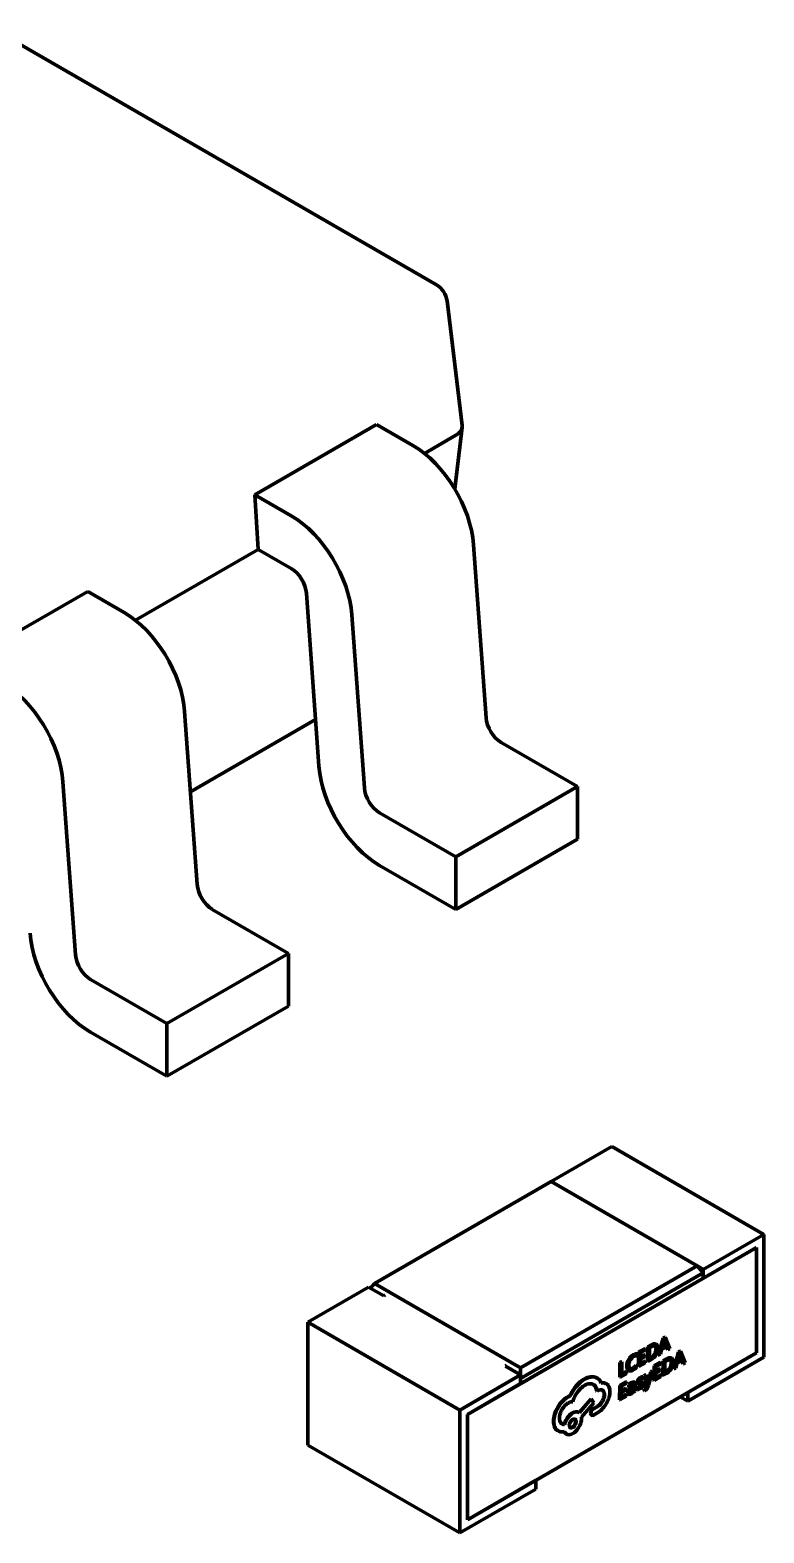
# Model space of a CAD drawing. Header units: millimetres. Extents: x 0 to 1189, y 0 to 841.
# Drawn here: x 661.444 to 663.15, y 237.34 to 240.833 of the extents above; entities that cross this region are included whole.
import ezdxf

# ---------------------------------------------------------------- set-up
doc = ezdxf.new("R2010")
doc.units = ezdxf.units.MM
doc.header["$LTSCALE"] = 0.75
doc.layers.add('Visible', color=7, linetype='Continuous', lineweight=70)

msp = doc.modelspace()

# ---------------------------------------------------------------- linework, layer by layer
at = {"layer": 'Visible', "extrusion": (0, 0.816497, 0.57735)}
for p, q in [((662.3888, 240.2406), (661.3629, 240.8329)), ((662.4134, 240.2033), (662.4485, 239.9135)), ((662.2497, 239.9158), (661.9669, 239.7525)), ((662.2497, 239.9158), (662.3342, 239.8671)), ((662.3607, 239.8488), (662.434, 239.8912)), ((662.4312, 239.7665), (662.4485, 239.9095)), ((661.9743, 239.6257), (661.9669, 239.7525)), ((661.9669, 239.7525), (662.0513, 239.7038)), ((662.475, 239.6367), (662.5042, 239.2346)), ((661.6889, 239.461), (661.9743, 239.6257)), ((661.9743, 239.6257), (662.0513, 239.5813)), ((661.578, 239.528), (661.2951, 239.3647)), ((661.578, 239.528), (661.6624, 239.4792)), ((662.0865, 239.5237), (662.1157, 239.1216)), ((662.1922, 239.4734), (662.2214, 239.0713)), ((661.8033, 239.2488), (661.8325, 238.8467)), ((662.1078, 239.2304), (661.8168, 239.0624)), ((662.5394, 239.177), (662.7168, 239.0746)), ((661.5204, 239.0855), (661.5496, 238.6835)), ((662.7168, 239.0746), (662.4339, 238.9113)), ((662.7168, 238.9521), (662.7168, 239.0746)), ((662.2566, 239.0137), (662.4339, 238.9113)), ((662.7168, 238.9521), (662.4339, 238.7888)), ((662.4339, 238.7888), (662.4339, 238.9113)), ((662.2566, 238.8912), (662.4339, 238.7888)), ((661.8677, 238.7891), (662.045, 238.6868)), ((662.045, 238.6868), (661.7622, 238.5235)), ((662.045, 238.5643), (662.045, 238.6868)), ((661.5848, 238.6259), (661.7622, 238.5235)), ((662.045, 238.5643), (661.7622, 238.401)), ((661.7622, 238.401), (661.7622, 238.5235)), ((661.5848, 238.5034), (661.7622, 238.401)), ((662.7966, 238.2378), (662.6552, 238.1562)), ((663.1502, 238.0337), (662.7966, 238.2378)), ((662.6552, 238.1562), (662.2451, 237.9194)), ((662.9946, 237.9602), (662.6552, 238.1562)), ((663.0088, 237.952), (663.1502, 238.0337)), ((663.1502, 238.0337), (663.1502, 237.7479)), ((662.4607, 237.6152), (663.1325, 238.0031)), ((663.0088, 237.9316), (663.1325, 238.0031)), ((663.1325, 238.0031), (663.1325, 237.7581)), ((663.1325, 238.0031), (663.1325, 237.7581)), ((662.5845, 237.7234), (662.9946, 237.9602)), ((663.0088, 237.952), (662.9946, 237.9602)), ((662.9946, 237.9602), (663.0088, 237.9439)), ((663.0088, 237.9439), (662.5845, 237.6989)), ((662.5845, 237.6867), (663.0088, 237.9316)), ((663.0088, 237.952), (663.0088, 237.9316)), ((663.0088, 237.9316), (663.0088, 237.9439)), ((662.2309, 237.9112), (662.0895, 237.8296)), ((662.2663, 237.8908), (662.2309, 237.9112)), ((662.2356, 237.9085), (662.2451, 237.9194)), ((662.2451, 237.9194), (662.5845, 237.7234)), ((662.2663, 237.8908), (662.2698, 237.8928)), ((662.0895, 237.8296), (662.4431, 237.6254)), ((662.0895, 237.8296), (662.0895, 237.5438)), ((662.9157, 237.7927), (662.9046, 237.7531)), ((662.9164, 237.7923), (662.9053, 237.7527)), ((662.9178, 237.7864), (662.9134, 237.7701)), ((662.9197, 237.7949), (662.9157, 237.7927)), ((662.9164, 237.7923), (662.9157, 237.7927)), ((662.9204, 237.7945), (662.9164, 237.7923)), ((662.9224, 237.776), (662.9181, 237.7874)), ((662.9184, 237.7891), (662.9183, 237.7891)), ((662.9231, 237.7756), (662.9188, 237.787)), ((662.9204, 237.7945), (662.9197, 237.7949)), ((662.9312, 237.7674), (662.9204, 237.7945)), ((663.1325, 237.7581), (662.4607, 237.3703)), ((662.8538, 237.7558), (662.8531, 237.7562)), ((662.8538, 237.7513), (662.8538, 237.7558)), ((662.8589, 237.7603), (662.8587, 237.727)), ((662.8737, 237.7687), (662.8589, 237.7603)), ((662.8596, 237.7599), (662.8589, 237.7603)), ((662.8596, 237.7599), (662.8594, 237.7266)), ((662.8744, 237.7683), (662.8596, 237.7599)), ((662.8632, 237.7475), (662.8633, 237.7582)), ((662.8728, 237.7538), (662.8632, 237.7483)), ((662.8735, 237.7534), (662.8632, 237.7475)), ((662.8632, 237.7437), (662.8735, 237.7495)), ((662.8633, 237.7582), (662.8744, 237.7645)), ((662.8735, 237.7534), (662.8728, 237.7538)), ((662.8735, 237.7495), (662.8735, 237.7534)), ((662.8744, 237.7683), (662.8737, 237.7687)), ((662.8744, 237.7645), (662.8744, 237.7683)), ((662.8798, 237.7722), (662.8796, 237.7389)), ((662.888, 237.7769), (662.8798, 237.7722)), ((662.8805, 237.7718), (662.8798, 237.7722)), ((662.8805, 237.7718), (662.8803, 237.7385)), ((662.8887, 237.7765), (662.8805, 237.7718)), ((662.8842, 237.7701), (662.884, 237.7444)), ((662.8885, 237.7725), (662.8842, 237.7701)), ((662.9001, 237.7779), (662.8994, 237.7783)), ((662.9053, 237.7527), (662.9046, 237.7531)), ((662.9053, 237.7527), (662.9094, 237.755)), ((662.9094, 237.755), (662.9122, 237.7657)), ((662.9122, 237.7657), (662.9242, 237.7725)), ((662.9134, 237.7701), (662.9231, 237.7756)), ((662.9137, 237.7711), (662.9224, 237.776)), ((662.9231, 237.7756), (662.9224, 237.776)), ((662.9237, 237.7723), (662.9264, 237.7655)), ((662.9242, 237.7725), (662.9271, 237.7651)), ((662.9271, 237.7651), (662.9264, 237.7655)), ((662.9271, 237.7651), (662.9312, 237.7674)), ((662.9514, 237.7603), (662.9403, 237.7207)), ((662.9521, 237.7599), (662.941, 237.7203)), ((662.9535, 237.7541), (662.9491, 237.7378)), ((662.9554, 237.7625), (662.9514, 237.7603)), ((662.9521, 237.7599), (662.9514, 237.7603)), ((662.9561, 237.7621), (662.9521, 237.7599)), ((662.958, 237.7437), (662.9538, 237.7551)), ((662.9541, 237.7567), (662.954, 237.7567)), ((662.9588, 237.7433), (662.9545, 237.7546)), ((662.9561, 237.7621), (662.9554, 237.7625)), ((662.9669, 237.735), (662.9561, 237.7621)), ((663.1325, 237.7581), (662.9734, 237.6663)), ((662.5527, 237.7295), (662.5491, 237.7275)), ((662.5491, 237.7275), (662.5845, 237.7071)), ((662.5845, 237.7071), (662.5845, 237.7234)), ((662.8152, 237.7355), (662.815, 237.7021)), ((662.8189, 237.7376), (662.8152, 237.7355)), ((662.8159, 237.7351), (662.8152, 237.7355)), ((662.8159, 237.7351), (662.8157, 237.7017)), ((662.8197, 237.7372), (662.8159, 237.7351)), ((662.8197, 237.7372), (662.8189, 237.7376)), ((662.8195, 237.7076), (662.8197, 237.7372)), ((662.8302, 237.7146), (662.8195, 237.7084)), ((662.8309, 237.7142), (662.8195, 237.7076)), ((662.8309, 237.7142), (662.8302, 237.7146)), ((662.8309, 237.7104), (662.8309, 237.7142)), ((662.8361, 237.7169), (662.8354, 237.7173)), ((662.8537, 237.7288), (662.8529, 237.7292)), ((662.8536, 237.7247), (662.8537, 237.7288)), ((662.8594, 237.7266), (662.8587, 237.727)), ((662.8594, 237.7266), (662.8748, 237.7354)), ((662.8631, 237.7325), (662.8632, 237.7437)), ((662.8742, 237.7396), (662.8631, 237.7333)), ((662.8749, 237.7392), (662.8631, 237.7325)), ((662.8749, 237.7392), (662.8742, 237.7396)), ((662.8748, 237.7354), (662.8749, 237.7392)), ((662.8803, 237.7385), (662.8796, 237.7389)), ((662.8803, 237.7385), (662.8882, 237.743)), ((662.8869, 237.7141), (662.8812, 237.6929)), ((662.8818, 237.6831), (662.8913, 237.7158)), ((662.8876, 237.7137), (662.8819, 237.6925)), ((662.884, 237.7452), (662.8875, 237.7472)), ((662.884, 237.7444), (662.8882, 237.7467)), ((662.8906, 237.7162), (662.8869, 237.7141)), ((662.8876, 237.7137), (662.8869, 237.7141)), ((662.8913, 237.7158), (662.8876, 237.7137)), ((662.8913, 237.7158), (662.8906, 237.7162)), ((662.8946, 237.7279), (662.8944, 237.6946)), ((662.9094, 237.7364), (662.8946, 237.7279)), ((662.8953, 237.7275), (662.8946, 237.7279)), ((662.8953, 237.7275), (662.8951, 237.6942)), ((662.9101, 237.7359), (662.8953, 237.7275)), ((662.8989, 237.7151), (662.899, 237.7258)), ((662.9085, 237.7214), (662.8989, 237.7159)), ((662.9092, 237.721), (662.8989, 237.7151)), ((662.8989, 237.7113), (662.9092, 237.7172)), ((662.899, 237.7258), (662.9101, 237.7321)), ((662.9092, 237.721), (662.9085, 237.7214)), ((662.9092, 237.7172), (662.9092, 237.721)), ((662.9101, 237.7359), (662.9094, 237.7364)), ((662.9101, 237.7321), (662.9101, 237.7359)), ((662.9155, 237.7398), (662.9153, 237.7065)), ((662.9237, 237.7445), (662.9155, 237.7398)), ((662.9162, 237.7394), (662.9155, 237.7398)), ((662.9162, 237.7394), (662.916, 237.7061)), ((662.9244, 237.7441), (662.9162, 237.7394)), ((662.9199, 237.7377), (662.9197, 237.712)), ((662.9197, 237.7128), (662.9232, 237.7148)), ((662.9197, 237.712), (662.9239, 237.7144)), ((662.9242, 237.7402), (662.9199, 237.7377)), ((662.9358, 237.7456), (662.9351, 237.746)), ((662.941, 237.7203), (662.9403, 237.7207)), ((662.941, 237.7203), (662.9451, 237.7227)), ((662.9451, 237.7227), (662.9479, 237.7333)), ((662.9479, 237.7333), (662.9599, 237.7402)), ((662.9491, 237.7378), (662.9588, 237.7433)), ((662.9494, 237.7387), (662.958, 237.7437)), ((662.9588, 237.7433), (662.958, 237.7437)), ((662.9594, 237.7399), (662.9621, 237.7331)), ((662.9599, 237.7402), (662.9628, 237.7327)), ((662.9628, 237.7327), (662.9621, 237.7331)), ((662.9628, 237.7327), (662.9669, 237.735)), ((662.9734, 237.6459), (663.1502, 237.7479)), ((662.4431, 237.6254), (662.5845, 237.7071)), ((662.4607, 237.6152), (662.5845, 237.6867)), ((662.5845, 237.6867), (662.5845, 237.7071)), ((662.5845, 237.6867), (662.5845, 237.6989)), ((662.7611, 237.7005), (662.7604, 237.7009)), ((662.7623, 237.6998), (662.7616, 237.7002)), ((662.7836, 237.6865), (662.7829, 237.6869)), ((662.8149, 237.6826), (662.8147, 237.6493)), ((662.8297, 237.691), (662.8149, 237.6826)), ((662.8156, 237.6822), (662.8149, 237.6826)), ((662.8157, 237.7017), (662.815, 237.7021)), ((662.8156, 237.6822), (662.8154, 237.6489)), ((662.8304, 237.6906), (662.8156, 237.6822)), ((662.8157, 237.7017), (662.8309, 237.7104)), ((662.8192, 237.6698), (662.8193, 237.6805)), ((662.8193, 237.6805), (662.8304, 237.6868)), ((662.8304, 237.6906), (662.8297, 237.691)), ((662.8304, 237.6868), (662.8304, 237.6906)), ((662.8358, 237.6833), (662.8357, 237.6792)), ((662.8365, 237.6788), (662.8357, 237.6792)), ((662.8365, 237.6829), (662.8358, 237.6833)), ((662.8365, 237.6829), (662.8365, 237.6788)), ((662.8466, 237.6825), (662.8405, 237.678)), ((662.8473, 237.6821), (662.8412, 237.6776)), ((662.8473, 237.6789), (662.8425, 237.6754)), ((662.8473, 237.6821), (662.8466, 237.6825)), ((662.8466, 237.677), (662.8466, 237.6784)), ((662.8473, 237.6766), (662.8473, 237.6789)), ((662.849, 237.6901), (662.8483, 237.6905)), ((662.8508, 237.669), (662.8509, 237.6843)), ((662.8572, 237.6857), (662.8565, 237.6861)), ((662.8683, 237.6895), (662.8675, 237.6899)), ((662.8688, 237.7024), (662.868, 237.7028)), ((662.8687, 237.6984), (662.8688, 237.7024)), ((662.8749, 237.7073), (662.8709, 237.705)), ((662.8709, 237.705), (662.8788, 237.6858)), ((662.8716, 237.7046), (662.8709, 237.705)), ((662.8756, 237.7068), (662.8716, 237.7046)), ((662.8716, 237.7046), (662.8795, 237.6854)), ((662.8756, 237.7068), (662.8749, 237.7073)), ((662.8809, 237.692), (662.8756, 237.7068)), ((662.8788, 237.6858), (662.8772, 237.6806)), ((662.8795, 237.6854), (662.8779, 237.6802)), ((662.8795, 237.6854), (662.8788, 237.6858)), ((662.8813, 237.6903), (662.8809, 237.692)), ((662.8819, 237.6925), (662.8812, 237.6929)), ((662.8814, 237.6904), (662.8813, 237.6904)), ((662.8814, 237.6904), (662.8813, 237.6903)), ((662.8951, 237.6942), (662.8944, 237.6946)), ((662.8951, 237.6942), (662.9105, 237.703)), ((662.8988, 237.7001), (662.8989, 237.7113)), ((662.9099, 237.7072), (662.8988, 237.7009)), ((662.9106, 237.7068), (662.8988, 237.7001)), ((662.9106, 237.7068), (662.9099, 237.7072)), ((662.9105, 237.703), (662.9106, 237.7068)), ((662.916, 237.7061), (662.9153, 237.7065)), ((662.916, 237.7061), (662.9239, 237.7106)), ((662.6997, 237.6582), (662.699, 237.6586)), ((662.7481, 237.6516), (662.7206, 237.6195)), ((662.7488, 237.6512), (662.7213, 237.619)), ((662.7488, 237.6512), (662.7481, 237.6516)), ((662.755, 237.6422), (662.7488, 237.6512)), ((662.7619, 237.6695), (662.7612, 237.6699)), ((662.7619, 237.6695), (662.7635, 237.6705)), ((662.8154, 237.6489), (662.8147, 237.6493)), ((662.8154, 237.6489), (662.8309, 237.6577)), ((662.8295, 237.6756), (662.8192, 237.6698)), ((662.8192, 237.666), (662.8295, 237.6718)), ((662.8192, 237.6548), (662.8192, 237.666)), ((662.8302, 237.6619), (662.8192, 237.6556)), ((662.8309, 237.6615), (662.8192, 237.6548)), ((662.8288, 237.6761), (662.8193, 237.6706)), ((662.8295, 237.6756), (662.8288, 237.6761)), ((662.8295, 237.6718), (662.8295, 237.6756)), ((662.8309, 237.6615), (662.8302, 237.6619)), ((662.8309, 237.6577), (662.8309, 237.6615)), ((662.836, 237.662), (662.8352, 237.6624)), ((662.8465, 237.6692), (662.8465, 237.6674)), ((662.8472, 237.667), (662.8465, 237.6674)), ((662.8472, 237.6706), (662.8473, 237.6706)), ((662.8473, 237.6706), (662.8472, 237.667)), ((662.8472, 237.667), (662.8508, 237.669)), ((662.855, 237.6773), (662.855, 237.673)), ((662.8558, 237.6769), (662.855, 237.6773)), ((662.8557, 237.6726), (662.855, 237.673)), ((662.8558, 237.6769), (662.8557, 237.6726)), ((662.8715, 237.6744), (662.8714, 237.6707)), ((662.8721, 237.6703), (662.8714, 237.6707)), ((662.8722, 237.674), (662.8715, 237.6744)), ((662.8722, 237.674), (662.8721, 237.6703)), ((662.9557, 237.6561), (662.9734, 237.6459)), ((662.9734, 237.6663), (662.9734, 237.6459)), ((662.4431, 237.6254), (662.4431, 237.3397)), ((662.4607, 237.3703), (662.4607, 237.6152)), ((662.4607, 237.3703), (662.4607, 237.6152)), ((662.7201, 237.6197), (662.7194, 237.6202)), ((662.7263, 237.6084), (662.755, 237.6422)), ((662.7496, 237.6134), (662.7489, 237.6138)), ((662.7536, 237.6136), (662.7657, 237.6204)), ((662.7638, 237.6346), (662.7546, 237.6294)), ((662.7645, 237.6342), (662.7553, 237.6289)), ((662.7645, 237.6342), (662.7638, 237.6346)), ((662.6713, 237.577), (662.6706, 237.5774)), ((662.6866, 237.5917), (662.6859, 237.5921)), ((662.7263, 237.606), (662.7263, 237.6084)), ((662.0895, 237.5438), (662.4431, 237.3397)), ((662.6913, 237.5693), (662.6905, 237.5697)), ((662.4431, 237.3397), (662.6198, 237.4417)), ((662.6198, 237.4621), (662.4607, 237.3703)), ((662.6198, 237.4417), (662.6198, 237.4621))]:
    msp.add_line(p, q, dxfattribs=at)
at = {"layer": 'Visible', "extrusion": (-3e-16, 0, -1)}
msp.add_arc((-662.3638, 240.1973), 0.05, 120, 173.0942, dxfattribs=at)
at = {"layer": 'Visible'}
for centre, major_axis, ratio, start_param, end_param in [((662.3984, 239.9115), (-0.0502, 0), 0.574548, 2.358627, 3.211068), ((662.5394, 239.2178), (-0.025, 0.0433), 0.57735, 0.872665, 2.356194), ((662.2566, 239.0545), (-0.1, 0.1732), 0.57735, 0.872665, 2.356194), ((662.2566, 239.0545), (-0.025, 0.0433), 0.57735, 0.872665, 2.356194), ((661.8677, 238.83), (-0.025, 0.0433), 0.57735, 0.872665, 2.356194), ((661.5848, 238.6667), (-0.1, 0.1732), 0.57735, 0.872665, 2.356194), ((661.5848, 238.6667), (-0.025, 0.0433), 0.57735, 0.872665, 2.356194), ((662.6838, 237.5004), (0.1722, 0.2551), 0.106999, 0.082774, 0.212862), ((662.6845, 237.5), (0.1722, 0.2551), 0.106999, 0.082774, 0.212862), ((661.9981, 238.5338), (-0.8956, 0.7817), 0.137015, 3.093819, 3.167035), ((661.9988, 238.5334), (-0.8956, 0.7817), 0.137015, 3.093819, 3.167035), ((661.3464, 239.7626), (-1.5452, 2.0173), 0.108283, 3.126753, 3.183433), ((661.4949, 234.8252), (1.402, 2.9488), 0.038664, 0.001453, 0.055318), ((661.973, 238.08), (-0.9249, 0.3204), 0.148893, 3.110846, 3.192106), ((662.3177, 236.8743), (0.5797, 0.8995), 0.060169, -0.094351, 0.010093), ((662.317, 236.8747), (0.5797, 0.8995), 0.060169, -0.094351, -0.00339), ((661.9738, 238.0795), (-0.9249, 0.3204), 0.148893, 3.110846, 3.192106), ((659.6768, 238.2021), (-3.2268, 0.4368), 0.09111, 3.101613, 3.153357), ((664.0816, 239.4247), (1.2467, 1.707), 0.054001, 3.066834, 3.143881), ((664.0823, 239.4243), (1.2467, 1.707), 0.054001, 3.066834, 3.143881), ((662.0338, 238.5015), (-0.8956, 0.7817), 0.137015, 3.093819, 3.167035), ((662.0345, 238.5011), (-0.8956, 0.7817), 0.137015, 3.093819, 3.167035), ((661.3821, 239.7302), (-1.5452, 2.0173), 0.108283, 3.126753, 3.183433), ((661.5306, 234.7929), (1.402, 2.9488), 0.038664, 0.001453, 0.055318), ((662.0087, 238.0476), (-0.9249, 0.3204), 0.148893, 3.110846, 3.192106), ((662.3534, 236.8419), (0.5797, 0.8995), 0.060169, -0.094351, 0.010093), ((662.3526, 236.8423), (0.5797, 0.8995), 0.060169, -0.094351, -0.00339), ((662.0094, 238.0472), (-0.9249, 0.3204), 0.148893, 3.110846, 3.192106), ((659.7125, 238.1698), (-3.2268, 0.4368), 0.09111, 3.101613, 3.153357), ((662.7382, 237.619), (0.0236, 0.0831), 0.596872, 0.545276, 1.025259), ((662.7389, 237.6186), (0.0236, 0.0831), 0.596872, 0.545276, 1.025259), ((662.7339, 237.6462), (0.0276, 0.0541), 0.596998, 0.034016, 0.736786), ((662.7346, 237.6458), (0.0276, 0.0541), 0.596998, 0.034016, 0.736786), ((662.7328, 237.6584), (0.0312, 0.0402), 0.644463, 0.087867, 0.128979), ((662.7335, 237.658), (0.0312, 0.0402), 0.644463, -0.376083, 0.128979), ((662.948, 237.7997), (0.0917, 0.1134), 0.128649, 2.981897, 3.13065), ((662.9487, 237.7993), (0.0917, 0.1134), 0.128649, 2.981897, 3.13065), ((662.9692, 237.7472), (0.1126, 0.0609), 0.100824, 3.172898, 3.380832), ((662.694, 237.8155), (-0.1728, 0.1364), 0.283534, 3.02718, 3.153562), ((662.8097, 237.6546), (0.0585, 0.0348), 0.148667, 0.062012, 0.339569), ((662.8104, 237.6542), (0.0585, 0.0348), 0.148667, 0.062012, 0.339569), ((662.6469, 237.6922), (-0.2227, 0.0062), 0.203985, 3.00194, 3.146022), ((662.5607, 237.3201), (0.3078, 0.3692), 0.070292, -0.085163, 0.003387), ((662.6954, 237.6131), (0.0228, 0.0458), 0.596742, 0.726358, 1.460949), ((662.6961, 237.6127), (0.0228, 0.0458), 0.596742, 0.726358, 1.460949), ((662.7637, 237.6525), (0.0198, 0.035), 0.580799, -1.552368, -0.805049), ((663.3489, 238.7371), (0.5128, 1.0752), 0.047731, 3.141033, 3.210024), ((662.9087, 237.6474), (-0.0704, 0.0232), 0.303462, -0.066523, 0.097652), ((662.9191, 237.8364), (0.0808, 0.1698), 0.092275, 3.157583, 3.273049), ((662.9198, 237.836), (0.0808, 0.1698), 0.092275, 3.142076, 3.273049), ((662.5597, 238.1026), (-0.2817, 0.4395), 0.154158, 3.133502, 3.252299), ((662.7758, 237.787), (-0.0651, 0.12), 0.254522, 3.146777, 3.303945), ((662.7765, 237.7866), (-0.0651, 0.12), 0.254522, 3.146777, 3.303945), ((663.2404, 238.5919), (0.3867, 0.9189), 0.070834, 3.170542, 3.233546), ((662.7044, 237.5945), (0.0151, 0.0256), 0.558671, 0.004267, 0.771414), ((662.7052, 237.5941), (0.0151, 0.0256), 0.558671, -0.076394, 0.771414), ((662.7615, 237.6581), (0.0193, 0.0415), 0.608946, 3.926932, 4.598202), ((662.7578, 237.7744), (0.0856, 0.1978), 0.272784, 3.085577, 3.110006), ((662.7585, 237.774), (0.0856, 0.1978), 0.272784, 3.085577, 3.355516), ((662.7049, 237.5939), (0.0145, 0.0241), 0.581276, 2.70536, 3.152305), ((662.7056, 237.5935), (0.0145, 0.0241), 0.581276, 2.675362, 3.946627)]:
    msp.add_ellipse(centre, major_axis=major_axis, ratio=ratio, start_param=start_param, end_param=end_param, dxfattribs=at)
at = {"layer": 'Visible', "extrusion": (-1e-16, -2e-16, -1)}
for centre, major_axis, ratio, start_param, end_param in [((662.3342, 239.7038), (-0.1, 0.1732), 0.57735, 0.785398, 2.268928), ((662.0513, 239.5405), (-0.1, 0.1732), 0.57735, 0.785398, 2.268928), ((662.0513, 239.5405), (-0.025, 0.0433), 0.57735, 0.785398, 2.268928), ((661.6624, 239.3159), (-0.1, 0.1732), 0.57735, 0.785398, 2.268928), ((661.3796, 239.1526), (-0.1, 0.1732), 0.57735, 0.785398, 2.268928), ((662.6988, 237.6321), (0.0127, 0.0094), 0.646127, -1.390772, -0.596853)]:
    msp.add_ellipse(centre, major_axis=major_axis, ratio=ratio, start_param=start_param, end_param=end_param, dxfattribs=at)
at = {"layer": 'Visible', "extrusion": (-2e-16, -2e-16, -1)}
for centre, major_axis, ratio, start_param, end_param in [((663.3177, 238.9444), (0.4787, 1.2228), 0.058745, 3.069111, 3.145233), ((663.3184, 238.944), (0.4787, 1.2228), 0.058745, 3.069111, 3.15482), ((661.6586, 235.3664), (1.1875, 2.3196), 0.023969, -0.036551, 0.047502), ((661.6579, 235.3668), (1.1875, 2.3196), 0.023969, 0.007738, 0.047502)]:
    msp.add_ellipse(centre, major_axis=major_axis, ratio=ratio, start_param=start_param, end_param=end_param, dxfattribs=at)
at = {"layer": 'Visible', "extrusion": (1e-16, -1e-16, -1)}
for centre in [(662.7027, 237.9444), (662.7034, 237.944)]:
    msp.add_ellipse(centre, major_axis=(-0.1441, 0.2209), ratio=0.305635, start_param=3.038835, end_param=3.160087, dxfattribs=at)
at = {"layer": 'Visible', "extrusion": (0, -2e-16, -1)}
for centre, end_param in [((663.0652, 237.7638), 3.077544), ((663.0659, 237.7634), 3.099629)]:
    msp.add_ellipse(centre, major_axis=(0.2059, 0.0732), ratio=0.041193, start_param=2.963382, end_param=end_param, dxfattribs=at)
at = {"layer": 'Visible', "extrusion": (-3e-16, -2e-16, -1)}
for centre in [(661.6417, 237.9127), (661.6424, 237.9123)]:
    msp.add_ellipse(centre, major_axis=(-1.2234, 0.2295), ratio=0.06118, start_param=3.130502, end_param=3.213678, dxfattribs=at)
at = {"layer": 'Visible', "extrusion": (-1.86655e-08, 3.08443e-09, -1)}
msp.add_open_spline([(662.9183, 237.7891), (662.9181, 237.788), (662.918, 237.7871), (662.9178, 237.7864)], degree=3, dxfattribs=at)
at = {"layer": 'Visible', "extrusion": (-3.69213e-07, -1.21067e-07, 1)}
msp.add_open_spline([(662.9181, 237.7874), (662.9181, 237.7875), (662.9181, 237.7875), (662.918, 237.7876)], degree=3, dxfattribs=at)
at = {"layer": 'Visible', "extrusion": (-8.3688e-09, -1.66568e-09, 1)}
msp.add_open_spline([(662.9188, 237.787), (662.9187, 237.7874), (662.9185, 237.7881), (662.9184, 237.7891)], degree=3, dxfattribs=at)
at = {"layer": 'Visible'}
for points in [[(662.8463, 237.7537), (662.842, 237.7513), (662.8385, 237.7476), (662.8357, 237.7428)], [(662.847, 237.7533), (662.8427, 237.7509), (662.8392, 237.7472), (662.8364, 237.7424)], [(662.847, 237.7494), (662.8495, 237.7508), (662.8517, 237.7515), (662.8538, 237.7513)], [(662.8988, 237.7786), (662.896, 237.7799), (662.8923, 237.7793), (662.888, 237.7769)], [(662.8995, 237.7782), (662.8967, 237.7795), (662.893, 237.7789), (662.8887, 237.7765)], [(662.8357, 237.7428), (662.8329, 237.7379), (662.8315, 237.7328), (662.8315, 237.7275)], [(662.8364, 237.7424), (662.8336, 237.7375), (662.8322, 237.7324), (662.8322, 237.7271)], [(662.8361, 237.7295), (662.8361, 237.7337), (662.8371, 237.7376), (662.8392, 237.7413)], [(662.8388, 237.7216), (662.837, 237.7229), (662.8361, 237.7255), (662.8361, 237.7295)], [(662.9345, 237.7463), (662.9316, 237.7476), (662.928, 237.747), (662.9237, 237.7445)], [(662.9352, 237.7459), (662.9324, 237.7472), (662.9287, 237.7466), (662.9244, 237.7441)], [(662.8429, 237.6895), (662.8402, 237.688), (662.8378, 237.6859), (662.8358, 237.6833)], [(662.8436, 237.6891), (662.8409, 237.6876), (662.8385, 237.6855), (662.8365, 237.6829)], [(662.8365, 237.6788), (662.8385, 237.6819), (662.8407, 237.6841), (662.8432, 237.6855)], [(662.8483, 237.6905), (662.8471, 237.6912), (662.8453, 237.6909), (662.8429, 237.6895)], [(662.8509, 237.6843), (662.851, 237.6904), (662.8485, 237.6919), (662.8436, 237.6891)], [(662.8575, 237.696), (662.8559, 237.6938), (662.8552, 237.6917), (662.8551, 237.6896)], [(662.8582, 237.6956), (662.8566, 237.6934), (662.8559, 237.6913), (662.8558, 237.6892)], [(662.8639, 237.7007), (662.8616, 237.6994), (662.8597, 237.6977), (662.8582, 237.6956)], [(662.8596, 237.6917), (662.8596, 237.6926), (662.8599, 237.6936), (662.8607, 237.6946)], [(662.8603, 237.6899), (662.8598, 237.6901), (662.8596, 237.6907), (662.8596, 237.6917)], [(662.8607, 237.6946), (662.8614, 237.6956), (662.8624, 237.6965), (662.8635, 237.6971)], [(662.868, 237.7028), (662.8665, 237.7027), (662.8649, 237.7021), (662.8632, 237.7011)], [(662.8635, 237.6971), (662.8655, 237.6982), (662.8672, 237.6986), (662.8687, 237.6984)], [(662.8688, 237.7024), (662.8673, 237.7023), (662.8656, 237.7017), (662.8639, 237.7007)], [(662.6997, 237.6582), (662.6981, 237.6575), (662.6966, 237.6569), (662.695, 237.656)], [(662.708, 237.6742), (662.7046, 237.6693), (662.7017, 237.6641), (662.699, 237.6586)], [(662.7088, 237.6737), (662.7053, 237.6689), (662.7024, 237.6637), (662.6997, 237.6582)], [(662.8405, 237.678), (662.836, 237.6747), (662.8337, 237.6708), (662.8337, 237.6664)], [(662.8337, 237.6664), (662.8337, 237.6643), (662.8342, 237.6629), (662.8354, 237.6623)], [(662.8412, 237.6776), (662.8367, 237.6743), (662.8344, 237.6704), (662.8344, 237.666)], [(662.8425, 237.6754), (662.8408, 237.6742), (662.8396, 237.673), (662.839, 237.672)], [(662.7534, 237.6289), (662.7499, 237.6269), (662.7471, 237.622), (662.747, 237.6179)], [(662.747, 237.6179), (662.747, 237.6159), (662.7478, 237.6145), (662.7489, 237.6138)], [(662.7541, 237.6285), (662.7506, 237.6265), (662.7478, 237.6216), (662.7477, 237.6175)], [(662.7477, 237.6175), (662.7477, 237.6137), (662.7504, 237.6119), (662.7536, 237.6136)]]:
    msp.add_open_spline(points, degree=3, dxfattribs=at)
at = {"layer": 'Visible', "extrusion": (1.13085e-09, -1.07558e-09, 1)}
msp.add_open_spline([(662.8392, 237.7413), (662.8412, 237.7449), (662.8438, 237.7476), (662.847, 237.7494)], degree=3, dxfattribs=at)
at = {"layer": 'Visible', "extrusion": (1.86858e-08, 3.40108e-08, 1)}
msp.add_open_spline([(662.8994, 237.7783), (662.8992, 237.7785), (662.899, 237.7785), (662.8988, 237.7786)], degree=3, dxfattribs=at)
at = {"layer": 'Visible', "extrusion": (-3.528e-10, -1.24382e-10, -1)}
msp.add_open_spline([(662.9038, 237.7689), (662.9038, 237.7738), (662.9024, 237.7769), (662.8995, 237.7782)], degree=3, dxfattribs=at)
at = {"layer": 'Visible', "extrusion": (-7.19166e-09, 1.03408e-09, -1)}
msp.add_open_spline([(662.954, 237.7567), (662.9538, 237.7556), (662.9537, 237.7547), (662.9535, 237.7541)], degree=3, dxfattribs=at)
at = {"layer": 'Visible', "extrusion": (1.01321e-07, 3.99263e-08, 1)}
msp.add_open_spline([(662.9538, 237.7551), (662.9538, 237.7551), (662.9538, 237.7551), (662.9537, 237.7552)], degree=3, dxfattribs=at)
at = {"layer": 'Visible', "extrusion": (9.73486e-09, 2.30639e-09, 1)}
msp.add_open_spline([(662.9545, 237.7546), (662.9544, 237.755), (662.9542, 237.7557), (662.9541, 237.7567)], degree=3, dxfattribs=at)
at = {"layer": 'Visible', "extrusion": (7.96173e-08, 1.25586e-07, -1)}
msp.add_open_spline([(662.8351, 237.7175), (662.8352, 237.7174), (662.8353, 237.7174), (662.8354, 237.7173)], degree=3, dxfattribs=at)
at = {"layer": 'Visible', "extrusion": (1.01499e-10, -7.19122e-10, -1)}
msp.add_open_spline([(662.8358, 237.7171), (662.8382, 237.7155), (662.8415, 237.7158), (662.8457, 237.7182)], degree=3, dxfattribs=at)
at = {"layer": 'Visible', "extrusion": (2.97927e-10, -3.66948e-10, -1)}
msp.add_open_spline([(662.8457, 237.7182), (662.8488, 237.72), (662.8515, 237.7222), (662.8536, 237.7247)], degree=3, dxfattribs=at)
at = {"layer": 'Visible', "extrusion": (1.91731e-08, 3.59523e-08, 1)}
msp.add_open_spline([(662.9351, 237.746), (662.9349, 237.7461), (662.9347, 237.7462), (662.9345, 237.7463)], degree=3, dxfattribs=at)
at = {"layer": 'Visible', "extrusion": (-1.74298e-10, -7.94594e-11, -1)}
msp.add_open_spline([(662.9395, 237.7365), (662.9395, 237.7414), (662.9381, 237.7446), (662.9352, 237.7459)], degree=3, dxfattribs=at)
at = {"layer": 'Visible'}
for points, knots in [([(662.7059, 237.6445), (662.7069, 237.6484), (662.7083, 237.6523), (662.712, 237.66), (662.7141, 237.6636), (662.719, 237.6704), (662.7216, 237.6734), (662.7273, 237.6788), (662.7304, 237.6811), (662.7335, 237.6828)], [-0.005113759, -0.005113759, -0.005113759, -0.005113759, -0.003825855, -0.003825855, -0.002554316, -0.002554316, -0.001305218, -0.001305218, 0, 0, 0, 0]), ([(662.7335, 237.6828), (662.737, 237.6849), (662.7405, 237.6861), (662.7471, 237.6869), (662.75, 237.6864), (662.7551, 237.684), (662.7573, 237.6821), (662.7605, 237.6767), (662.7615, 237.6734), (662.7619, 237.6695)], [-0.005959665, -0.005959665, -0.005959665, -0.005959665, -0.004445798, -0.004445798, -0.002982026, -0.002982026, -0.00150779, -0.00150779, 0, 0, 0, 0]), ([(662.7829, 237.6869), (662.7818, 237.6875), (662.7806, 237.688), (662.7771, 237.6889), (662.7745, 237.689), (662.7718, 237.6885)], [0.003131208, 0.003131208, 0.003131208, 0.003131208, 0.00379302, 0.00379302, 0.005004148, 0.005004148, 0.005004148, 0.005004148]), ([(662.7635, 237.6705), (662.7656, 237.6716), (662.7677, 237.6723), (662.7715, 237.6727), (662.7733, 237.6723), (662.7763, 237.6706), (662.7774, 237.6692), (662.779, 237.6656), (662.7794, 237.6635), (662.7794, 237.661)], [-0.003563224, -0.003563224, -0.003563224, -0.003563224, -0.002677052, -0.002677052, -0.001781612, -0.001781612, -0.000886172, -0.000886172, 0, 0, 0, 0]), ([(662.6707, 237.6316), (662.6676, 237.6264), (662.6652, 237.6208), (662.6618, 237.6096), (662.661, 237.6042), (662.6609, 237.5992)], [0, 0, 0, 0, 0.001836284, 0.001836284, 0.003672155, 0.003672155, 0.003672155, 0.003672155]), ([(662.6714, 237.6312), (662.6683, 237.6259), (662.6659, 237.6204), (662.6625, 237.6092), (662.6617, 237.6038), (662.6616, 237.5987)], [-0.003674135, -0.003674135, -0.003674135, -0.003674135, -0.00183686, -0.00183686, 0, 0, 0, 0]), ([(662.6745, 237.6066), (662.6745, 237.6096), (662.6751, 237.613), (662.6772, 237.6199), (662.6787, 237.6234), (662.6826, 237.63), (662.6848, 237.6331), (662.6898, 237.6383), (662.6924, 237.6404), (662.6951, 237.6419)], [-0.004565916, -0.004565916, -0.004565916, -0.004565916, -0.003435027, -0.003435027, -0.002282958, -0.002282958, -0.001130889, -0.001130889, 0, 0, 0, 0]), ([(662.7053, 237.6187), (662.7031, 237.6175), (662.7011, 237.616), (662.6971, 237.6122), (662.6952, 237.6101), (662.6918, 237.6054), (662.6903, 237.6029), (662.6877, 237.5976), (662.6867, 237.5948), (662.6859, 237.5921)], [0, 0, 0, 0, 0.000896794, 0.000896794, 0.001765368, 0.001765368, 0.00265403, 0.00265403, 0.003544603, 0.003544603, 0.003544603, 0.003544603]), ([(662.706, 237.6183), (662.7039, 237.6171), (662.7018, 237.6155), (662.6978, 237.6118), (662.696, 237.6097), (662.6926, 237.605), (662.691, 237.6024), (662.6884, 237.5972), (662.6874, 237.5944), (662.6866, 237.5917)], [-0.003540108, -0.003540108, -0.003540108, -0.003540108, -0.002644451, -0.002644451, -0.001776979, -0.001776979, -0.000889444, -0.000889444, 0, 0, 0, 0]), ([(662.6609, 237.5992), (662.6609, 237.5944), (662.6616, 237.5902), (662.6645, 237.583), (662.6666, 237.5802), (662.6694, 237.5782)], [0, 0, 0, 0, 0.001731938, 0.001731938, 0.003463077, 0.003463077, 0.003463077, 0.003463077]), ([(662.6616, 237.5987), (662.6616, 237.594), (662.6623, 237.5898), (662.6652, 237.5826), (662.6673, 237.5798), (662.6701, 237.5778)], [-0.003464256, -0.003464256, -0.003464256, -0.003464256, -0.001731728, -0.001731728, 0, 0, 0, 0]), ([(662.6866, 237.5917), (662.6848, 237.5917), (662.6832, 237.592), (662.6801, 237.5933), (662.6788, 237.5942), (662.6767, 237.5968), (662.6759, 237.5984), (662.6748, 237.6021), (662.6745, 237.6042), (662.6745, 237.6066)], [-0.003365703, -0.003365703, -0.003365703, -0.003365703, -0.002516815, -0.002516815, -0.00167077, -0.00167077, -0.000849968, -0.000849968, 0, 0, 0, 0]), ([(662.7057, 237.6033), (662.7051, 237.603), (662.7046, 237.6026), (662.7035, 237.6017), (662.703, 237.6012), (662.7015, 237.5996), (662.7006, 237.5984), (662.6992, 237.5959), (662.6986, 237.5946), (662.6978, 237.592), (662.6976, 237.5907), (662.6976, 237.5883), (662.6978, 237.5872), (662.6986, 237.5855), (662.6991, 237.5848), (662.7005, 237.5839), (662.7014, 237.5837), (662.7029, 237.5838), (662.7034, 237.5839), (662.7044, 237.5842), (662.705, 237.5845), (662.7056, 237.5848)], [-0.003553805, -0.003553805, -0.003553805, -0.003553805, -0.003317794, -0.003317794, -0.003086908, -0.003086908, -0.002642659, -0.002642659, -0.002214726, -0.002214726, -0.001776903, -0.001776903, -0.001339079, -0.001339079, -0.000911146, -0.000911146, -0.000466897, -0.000466897, -0.000236011, -0.000236011, 0, 0, 0, 0])]:
    msp.add_open_spline(points, degree=3, knots=knots, dxfattribs=at)
at = {"layer": 'Visible', "extrusion": (1.14643e-10, 3.82332e-11, -1)}
msp.add_open_spline([(662.7532, 237.6849), (662.7552, 237.6837), (662.7569, 237.682), (662.7598, 237.6771), (662.7608, 237.6738), (662.7612, 237.6699)], degree=3, knots=[0.003254745, 0.003254745, 0.003254745, 0.003254745, 0.004454368, 0.004454368, 0.005963002, 0.005963002, 0.005963002, 0.005963002], dxfattribs=at)
at = {"layer": 'Visible', "extrusion": (1.29928e-10, 7.98367e-11, -1)}
msp.add_open_spline([(662.7921, 237.6685), (662.792, 237.672), (662.7915, 237.6751), (662.7896, 237.6805), (662.7882, 237.6827), (662.7846, 237.6861), (662.7825, 237.6873), (662.7776, 237.6886), (662.7749, 237.6886), (662.772, 237.688)], degree=3, knots=[-0.005080183, -0.005080183, -0.005080183, -0.005080183, -0.003805178, -0.003805178, -0.002553472, -0.002553472, -0.001287183, -0.001287183, 0, 0, 0, 0], dxfattribs=at)
at = {"layer": 'Visible', "extrusion": (2.43175e-10, -7.57427e-10, -1)}
msp.add_open_spline([(662.861, 237.6784), (662.8588, 237.6772), (662.8569, 237.6769), (662.855, 237.6773)], degree=3, dxfattribs=at)
at = {"layer": 'Visible', "extrusion": (-1.54827e-09, 1.38846e-09, 1)}
msp.add_open_spline([(662.8632, 237.7011), (662.8609, 237.6998), (662.859, 237.6981), (662.8575, 237.696)], degree=3, dxfattribs=at)
at = {"layer": 'Visible', "extrusion": (-1.74908e-10, 1.91584e-09, 1)}
msp.add_open_spline([(662.8613, 237.6854), (662.8632, 237.6856), (662.8644, 237.6856), (662.865, 237.6854)], degree=3, dxfattribs=at)
at = {"layer": 'Visible', "extrusion": (-6.41649e-10, 4.60051e-10, -1)}
msp.add_open_spline([(662.8648, 237.6855), (662.8651, 237.6851), (662.8652, 237.6847), (662.8652, 237.6841)], degree=3, dxfattribs=at)
at = {"layer": 'Visible', "extrusion": (4.11287e-10, 7.38835e-10, -1)}
msp.add_open_spline([(662.865, 237.6854), (662.8656, 237.6851), (662.8659, 237.6846), (662.8659, 237.6836)], degree=3, dxfattribs=at)
at = {"layer": 'Visible', "extrusion": (1.20478e-09, -9.13062e-10, -1)}
msp.add_open_spline([(662.8772, 237.6806), (662.8764, 237.6779), (662.8751, 237.6761), (662.8735, 237.6751)], degree=3, dxfattribs=at)
at = {"layer": 'Visible', "extrusion": (1.70606e-09, -1.0873e-09, -1)}
msp.add_open_spline([(662.8779, 237.6802), (662.8771, 237.6774), (662.8759, 237.6756), (662.8742, 237.6747)], degree=3, dxfattribs=at)
at = {"layer": 'Visible', "extrusion": (4.21727e-10, -2.9765e-10, -1)}
msp.add_open_spline([(662.8745, 237.6713), (662.8776, 237.6731), (662.8801, 237.677), (662.8818, 237.6831)], degree=3, dxfattribs=at)
at = {"layer": 'Visible', "extrusion": (6.43457e-08, -1.48283e-08, 1)}
msp.add_open_spline([(662.8812, 237.6929), (662.8811, 237.6926), (662.881, 237.6922), (662.8809, 237.6919)], degree=3, dxfattribs=at)
at = {"layer": 'Visible', "extrusion": (-4.82558e-08, 9.85879e-09, 1)}
msp.add_open_spline([(662.8819, 237.6925), (662.8817, 237.6916), (662.8815, 237.6908), (662.8814, 237.6904)], degree=3, dxfattribs=at)
at = {"layer": 'Visible', "extrusion": (-2.33098e-09, 4.76702e-09, 1)}
msp.add_open_spline([(662.699, 237.6586), (662.6973, 237.6579), (662.6959, 237.6573), (662.6943, 237.6564)], degree=3, dxfattribs=at)
at = {"layer": 'Visible', "extrusion": (4.2057e-11, 2.54415e-11, -1)}
msp.add_open_spline([(662.7787, 237.6615), (662.7787, 237.6591), (662.7783, 237.6565), (662.7768, 237.6514), (662.7757, 237.6488), (662.773, 237.644), (662.7714, 237.6417), (662.7678, 237.6377), (662.7659, 237.6359), (662.7638, 237.6346)], degree=3, knots=[0, 0, 0, 0, 0.000867329, 0.000867329, 0.001703374, 0.001703374, 0.002534669, 0.002534669, 0.003398434, 0.003398434, 0.003398434, 0.003398434], dxfattribs=at)
at = {"layer": 'Visible', "extrusion": (-1.05825e-10, 7.32594e-11, -1)}
msp.add_open_spline([(662.7794, 237.661), (662.7794, 237.6587), (662.779, 237.6561), (662.7775, 237.651), (662.7764, 237.6484), (662.7737, 237.6436), (662.7721, 237.6413), (662.7686, 237.6372), (662.7666, 237.6355), (662.7645, 237.6342)], degree=3, knots=[-0.003398349, -0.003398349, -0.003398349, -0.003398349, -0.002531042, -0.002531042, -0.001695018, -0.001695018, -0.000863743, -0.000863743, 0, 0, 0, 0], dxfattribs=at)
at = {"layer": 'Visible', "extrusion": (-6.88337e-10, -3.30138e-10, -1)}
msp.add_open_spline([(662.7743, 237.6717), (662.7757, 237.6708), (662.7768, 237.6695), (662.7783, 237.666), (662.7787, 237.6639), (662.7787, 237.6615)], degree=3, knots=[0.00183635, 0.00183635, 0.00183635, 0.00183635, 0.002677052, 0.002677052, 0.003563224, 0.003563224, 0.003563224, 0.003563224], dxfattribs=at)
at = {"layer": 'Visible', "extrusion": (1.67105e-09, 7.28159e-10, 1)}
msp.add_open_spline([(662.8344, 237.666), (662.8344, 237.6639), (662.8349, 237.6625), (662.8361, 237.6619)], degree=3, dxfattribs=at)
at = {"layer": 'Visible', "extrusion": (-1.83376e-09, -7.84518e-10, 1)}
msp.add_open_spline([(662.838, 237.6684), (662.838, 237.6673), (662.8384, 237.6665), (662.8391, 237.6662)], degree=3, dxfattribs=at)
at = {"layer": 'Visible', "extrusion": (2.55916e-10, -3.05758e-11, -1)}
msp.add_open_spline([(662.845, 237.6713), (662.8461, 237.6732), (662.8466, 237.6751), (662.8466, 237.677)], degree=3, dxfattribs=at)
at = {"layer": 'Visible', "extrusion": (1.83829e-10, -1.07949e-11, -1)}
msp.add_open_spline([(662.8457, 237.6709), (662.8468, 237.6727), (662.8473, 237.6747), (662.8473, 237.6766)], degree=3, dxfattribs=at)
at = {"layer": 'Visible', "extrusion": (2.81014e-11, 3.75138e-10, -1)}
msp.add_open_spline([(662.8617, 237.678), (662.8595, 237.6768), (662.8576, 237.6764), (662.8558, 237.6769)], degree=3, dxfattribs=at)
at = {"layer": 'Visible', "extrusion": (-5.74738e-11, 1.24785e-09, -1)}
msp.add_open_spline([(662.8735, 237.6751), (662.8728, 237.6747), (662.8722, 237.6745), (662.8715, 237.6744)], degree=3, dxfattribs=at)
at = {"layer": 'Visible', "extrusion": (-6.07062e-10, 6.24824e-10, -1)}
msp.add_open_spline([(662.8721, 237.6703), (662.8728, 237.6704), (662.8736, 237.6708), (662.8745, 237.6713)], degree=3, dxfattribs=at)
at = {"layer": 'Visible', "extrusion": (1.61515e-10, -7.28908e-10, -1)}
msp.add_open_spline([(662.8742, 237.6747), (662.8735, 237.6743), (662.8729, 237.6741), (662.8722, 237.674)], degree=3, dxfattribs=at)
at = {"layer": 'Visible', "extrusion": (2.7033e-09, -8.41262e-09, -1)}
msp.add_open_spline([(662.7546, 237.6294), (662.7542, 237.6291), (662.7538, 237.6291), (662.7534, 237.6289)], degree=3, dxfattribs=at)
at = {"layer": 'Visible', "extrusion": (2.60571e-09, -4.33397e-09, -1)}
msp.add_open_spline([(662.7553, 237.6289), (662.7549, 237.6287), (662.7545, 237.6287), (662.7541, 237.6285)], degree=3, dxfattribs=at)
at = {"layer": 'Visible', "extrusion": (7.27335e-11, 1.14654e-09, -1)}
msp.add_open_spline([(662.6859, 237.5921), (662.6841, 237.5921), (662.6824, 237.5924), (662.6807, 237.5931), (662.6805, 237.5932), (662.6802, 237.5934)], degree=3, knots=[0, 0, 0, 0, 0.0008479895, 0.0008479895, 0.0009836696, 0.0009836696, 0.0009836696, 0.0009836696], dxfattribs=at)
at = {"layer": 'Visible', "extrusion": (3.8736e-12, -1.24754e-09, -1)}
msp.add_open_spline([(662.6996, 237.5845), (662.7002, 237.5842), (662.7009, 237.5841), (662.7022, 237.5842), (662.7027, 237.5843), (662.7037, 237.5846), (662.7043, 237.5849), (662.7049, 237.5852)], degree=3, knots=[0.0027430581, 0.0027430581, 0.0027430581, 0.0027430581, 0.0030869079, 0.0030869079, 0.0033177944, 0.0033177944, 0.0035538051, 0.0035538051, 0.0035538051, 0.0035538051], dxfattribs=at)
at = {"layer": 'Visible', "extrusion": (6.84749e-11, 2.94159e-11, -1)}
msp.add_open_spline([(662.7049, 237.5852), (662.7054, 237.5855), (662.706, 237.5859), (662.707, 237.5868), (662.7075, 237.5872), (662.709, 237.5888), (662.7099, 237.59), (662.7113, 237.5926), (662.7119, 237.5939), (662.7127, 237.5965), (662.7129, 237.5978), (662.7129, 237.5999), (662.7128, 237.6011), (662.712, 237.6029), (662.7115, 237.6035), (662.7109, 237.604)], degree=3, knots=[0, 0, 0, 0, 0.000234641, 0.000234641, 0.000460671, 0.000460671, 0.00090946, 0.00090946, 0.001348343, 0.001348343, 0.001777649, 0.001777649, 0.002119418, 0.002119418, 0.002365178, 0.002365178, 0.002365178, 0.002365178], dxfattribs=at)
at = {"layer": 'Visible', "extrusion": (1.86012e-10, -2.89106e-11, -1)}
msp.add_open_spline([(662.7056, 237.5848), (662.7061, 237.5851), (662.7067, 237.5855), (662.7077, 237.5864), (662.7083, 237.5868), (662.7097, 237.5884), (662.7106, 237.5896), (662.7121, 237.5922), (662.7126, 237.5935), (662.7133, 237.5958), (662.7136, 237.5971), (662.7136, 237.5998), (662.7134, 237.6008), (662.7127, 237.6026), (662.7121, 237.6033), (662.7107, 237.6042), (662.7098, 237.6044), (662.7084, 237.6043), (662.7079, 237.6042), (662.7068, 237.6038), (662.7062, 237.6036), (662.7057, 237.6033)], degree=3, knots=[-0.004751136, -0.004751136, -0.004751136, -0.004751136, -0.004325185, -0.004325185, -0.003914952, -0.003914952, -0.0031085, -0.0031085, -0.002320121, -0.002320121, -0.001776903, -0.001776903, -0.001339079, -0.001339079, -0.000911146, -0.000911146, -0.000466897, -0.000466897, -0.000236011, -0.000236011, 0, 0, 0, 0], dxfattribs=at)
at = {"layer": 'Visible', "extrusion": (6.75966e-11, -6.19189e-11, -1)}
msp.add_open_spline([(662.7057, 237.5707), (662.7083, 237.5722), (662.711, 237.5743), (662.7159, 237.5795), (662.7182, 237.5826), (662.7221, 237.5892), (662.7236, 237.5927), (662.7257, 237.5996), (662.7263, 237.6029), (662.7263, 237.606)], degree=3, knots=[-0.004565916, -0.004565916, -0.004565916, -0.004565916, -0.003435027, -0.003435027, -0.002282958, -0.002282958, -0.001130889, -0.001130889, 0, 0, 0, 0], dxfattribs=at)

doc.saveas('drawing.dxf')
